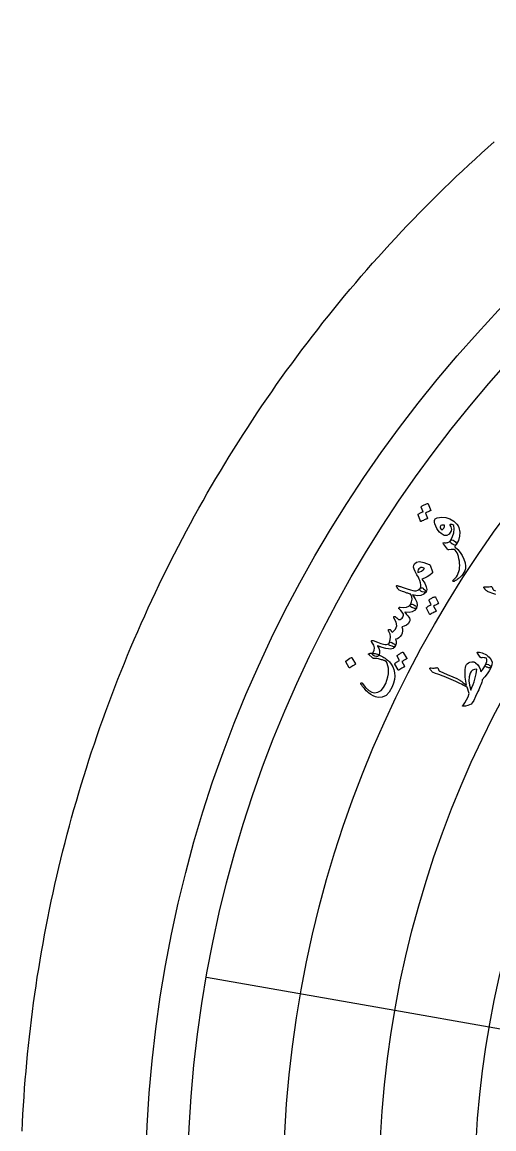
# Model space of a CAD drawing. Header units: millimetres. Extents: x -45 to 45, y -45 to 58.
# Drawn here: x -44.96 to -29.82, y 2.01 to 37.55 of the extents above; entities that cross this region are included whole.
import ezdxf

# ---------------------------------------------------------------- set-up
doc = ezdxf.new("R2010")
doc.units = ezdxf.units.MM
for name, color, linetype in [('CUT_OUTER', 1, 'Continuous'), ('ENGRAVE', 7, 'Continuous'), ('ENGRAVE_FINE', 8, 'Continuous'), ('GUIDE', 3, 'Continuous'), ('TEXT', 5, 'Continuous')]:
    doc.layers.add(name, color=color, linetype=linetype)

msp = doc.modelspace()

# ---------------------------------------------------------------- linework, layer by layer
at = {"layer": 'CUT_OUTER'}
msp.add_lwpolyline([(-44.9585, 1.9322), (-44.9458, 2.208), (-44.9314, 2.4838), (-44.9153, 2.7594), (-44.8975, 3.035), (-44.8781, 3.3104), (-44.8569, 3.5857), (-44.8341, 3.8609), (-44.8095, 4.1359), (-44.7833, 4.4108), (-44.7554, 4.6855), (-44.7258, 4.96), (-44.6945, 5.2343), (-44.6616, 5.5085), (-44.6269, 5.7824), (-44.5906, 6.0561), (-44.5526, 6.3296), (-44.5129, 6.6029), (-44.4716, 6.8759), (-44.4286, 7.1486), (-44.3839, 7.4211), (-44.3375, 7.6933), (-44.2895, 7.9652), (-44.2397, 8.2368), (-44.1884, 8.5081), (-44.1353, 8.7791), (-44.0806, 9.0497), (-44.0243, 9.32), (-43.9663, 9.59), (-43.9066, 9.8596), (-43.8453, 10.1288), (-43.7823, 10.3976), (-43.7177, 10.6661), (-43.6514, 10.9341), (-43.5835, 11.2017), (-43.5139, 11.469), (-43.4427, 11.7357), (-43.3699, 12.0021), (-43.2955, 12.268), (-43.2194, 12.5334), (-43.1417, 12.7983), (-43.0623, 13.0628), (-42.9814, 13.3268), (-42.8988, 13.5903), (-42.8146, 13.8532), (-42.7288, 14.1157), (-42.6414, 14.3776), (-42.5523, 14.639), (-42.4617, 14.8998), (-42.3695, 15.16), (-42.2757, 15.4197), (-42.1803, 15.6788), (-42.0833, 15.9374), (-41.9847, 16.1953), (-41.8845, 16.4526), (-41.7828, 16.7093), (-41.6795, 16.9653), (-41.5746, 17.2208), (-41.4681, 17.4755), (-41.3601, 17.7296), (-41.2506, 17.9831), (-41.1394, 18.2359), (-41.0268, 18.4879), (-40.9126, 18.7393), (-40.7968, 18.99), (-40.6795, 19.24), (-40.5607, 19.4892), (-40.4404, 19.7377), (-40.3185, 19.9855), (-40.1951, 20.2325), (-40.0702, 20.4788), (-39.9438, 20.7242), (-39.8159, 20.9689), (-39.6865, 21.2129), (-39.5556, 21.456), (-39.4232, 21.6983), (-39.2893, 21.9398), (-39.1539, 22.1804), (-39.0171, 22.4202), (-38.8788, 22.6592), (-38.739, 22.8974), (-38.5978, 23.1346), (-38.4551, 23.371), (-38.311, 23.6065), (-38.1654, 23.8412), (-38.0184, 24.0749), (-37.87, 24.3077), (-37.7201, 24.5396), (-37.5688, 24.7706), (-37.4161, 25.0007), (-37.262, 25.2298), (-37.1065, 25.4579), (-36.9496, 25.6851), (-36.7913, 25.9114), (-36.6316, 26.1366), (-36.4706, 26.3609), (-36.3081, 26.5842), (-36.1443, 26.8065), (-35.9792, 27.0277), (-35.8127, 27.248), (-35.6448, 27.4672), (-35.4756, 27.6854), (-35.305, 27.9026), (-35.1332, 28.1187), (-34.96, 28.3337), (-34.7855, 28.5477), (-34.6097, 28.7606), (-34.4325, 28.9724), (-34.2541, 29.1831), (-34.0744, 29.3928), (-33.8934, 29.6013), (-33.7111, 29.8087), (-33.5276, 30.015), (-33.3428, 30.2202), (-33.1567, 30.4242), (-32.9694, 30.627), (-32.7809, 30.8288), (-32.5911, 31.0293), (-32.4001, 31.2287), (-32.2079, 31.4269), (-32.0144, 31.624), (-31.8198, 31.8198), (-31.624, 32.0144), (-31.4269, 32.2079), (-31.2287, 32.4001), (-31.0293, 32.5911), (-30.8288, 32.7809), (-30.627, 32.9694), (-30.4242, 33.1567), (-30.2202, 33.3428), (-30.015, 33.5276), (-29.8087, 33.7111)], dxfattribs=at)
at = {"layer": 'ENGRAVE'}
for radius in [39.65, 33.5042]:
    msp.add_circle((0, 0), radius, dxfattribs=at)
at = {"layer": 'ENGRAVE_FINE'}
for points in [[(-39.0476, 6.8852), (-32.9952, 5.818)], [(-32.9952, 5.818), (-26.9429, 4.7508)]]:
    msp.add_lwpolyline(points, dxfattribs=at)
for radius in [36.5771, 30.4314]:
    msp.add_circle((0, 0), radius, dxfattribs=at)
at = {"layer": 'GUIDE'}
msp.add_circle((0, 0), 41, dxfattribs=at)
at = {"layer": 'TEXT'}
for points in [[(-32.15, 21.9799), (-32.1507, 21.9844), (-32.1498, 21.9891), (-32.147, 21.9943), (-32.1425, 21.9998), (-32.1206, 22.0154), (-32.0983, 22.0299), (-32.0758, 22.0432), (-32.0529, 22.0553), (-32.0295, 22.0661), (-32.0053, 22.0759), (-31.9804, 22.0845), (-31.9547, 22.0921), (-31.9482, 22.0924), (-31.9427, 22.0908), (-31.9382, 22.0871), (-31.9347, 22.0814), (-31.8481, 21.8725), (-31.848, 21.8683), (-31.8507, 21.8643), (-31.8565, 21.8603), (-31.8652, 21.8564), (-31.8722, 21.8544), (-31.8825, 21.8505), (-31.8963, 21.8446), (-31.9135, 21.8368), (-31.9343, 21.827), (-31.9589, 21.8152), (-31.9873, 21.8013), (-32.0196, 21.7854), (-31.9521, 21.6224), (-31.9509, 21.6161), (-31.9532, 21.6108), (-31.9591, 21.6063), (-31.9685, 21.6026), (-31.9766, 21.5995), (-31.9892, 21.5943), (-32.0061, 21.5871), (-32.0274, 21.5778), (-32.0533, 21.5662), (-32.0839, 21.552), (-32.1193, 21.5351), (-32.1594, 21.5157), (-32.1648, 21.5144), (-32.1688, 21.5151), (-32.1717, 21.5175), (-32.1733, 21.5219), (-32.2547, 21.7278), (-32.2555, 21.7322), (-32.2545, 21.737), (-32.2518, 21.7421), (-32.2473, 21.7476), (-32.2297, 21.7617), (-32.2115, 21.7746), (-32.1927, 21.7863), (-32.1734, 21.7969), (-32.1536, 21.8064), (-32.1336, 21.8149), (-32.1133, 21.8224), (-32.0927, 21.8289)], [(-31.7152, 21.5845), (-31.7034, 21.5975), (-31.6863, 21.6092), (-31.664, 21.6197), (-31.6365, 21.6289), (-31.4949, 21.6516), (-31.3596, 21.6416), (-31.2306, 21.5993), (-31.1078, 21.5248), (-31.0508, 21.4761), (-31.0049, 21.4256), (-30.97, 21.3733), (-30.9462, 21.3193), (-30.9172, 21.1782), (-30.9214, 21.0405), (-30.9588, 20.906), (-31.0294, 20.7745), (-31.0407, 20.764), (-31.0567, 20.7594), (-31.0776, 20.7605), (-31.1032, 20.7674), (-31.1165, 20.7725), (-31.1295, 20.7786), (-31.1421, 20.7859), (-31.1544, 20.7942), (-31.1661, 20.803), (-31.1771, 20.8119), (-31.1873, 20.8208), (-31.1967, 20.8298), (-31.2114, 20.8477), (-31.2196, 20.8652), (-31.2212, 20.8825), (-31.2162, 20.8995), (-31.1513, 21.0313), (-31.1106, 21.1564), (-31.0943, 21.2751), (-31.1024, 21.3876), (-31.1337, 21.404), (-31.1596, 21.4156), (-31.1802, 21.4223), (-31.1954, 21.4242), (-31.2098, 21.4239), (-31.2205, 21.4218), (-31.2276, 21.4179), (-31.2309, 21.4122), (-31.2322, 21.4076), (-31.2324, 21.4034), (-31.2316, 21.3996), (-31.2297, 21.3962), (-31.2026, 21.3485), (-31.1879, 21.3025), (-31.1856, 21.2583), (-31.1956, 21.2158), (-31.2545, 21.1125), (-31.3269, 21.063), (-31.413, 21.0672), (-31.5129, 21.1253), (-31.5623, 21.1705), (-31.6081, 21.2255), (-31.6503, 21.2903), (-31.6889, 21.365), (-31.7176, 21.4358), (-31.7315, 21.496), (-31.7307, 21.5456), (-31.7152, 21.5845)], [(-31.5389, 21.364), (-31.5471, 21.3393), (-31.5427, 21.3126), (-31.5257, 21.2839), (-31.4962, 21.2532), (-31.4906, 21.2496), (-31.4865, 21.2474), (-31.4837, 21.2465), (-31.4823, 21.2469), (-31.4632, 21.2644), (-31.4461, 21.2837), (-31.4312, 21.3049), (-31.4185, 21.3279), (-31.4095, 21.3496), (-31.4046, 21.3693), (-31.4039, 21.3868), (-31.4072, 21.4022), (-31.4563, 21.4014), (-31.4946, 21.3947), (-31.5221, 21.3822), (-31.5389, 21.364)], [(-31.3129, 20.6274), (-31.4373, 20.8018), (-31.4458, 20.8177), (-31.4478, 20.8289), (-31.4431, 20.8354), (-31.4319, 20.8371), (-31.3912, 20.8351), (-31.3551, 20.8354), (-31.3234, 20.8378), (-31.2963, 20.8425), (-31.272, 20.8514), (-31.2503, 20.8642), (-31.2313, 20.8809), (-31.2148, 20.9016), (-31.1946, 20.9194), (-31.1671, 20.9234), (-31.1324, 20.9135), (-31.0904, 20.8898), (-31.0523, 20.8597), (-31.0292, 20.8308), (-31.0211, 20.8031), (-31.028, 20.7765), (-31.0383, 20.7595), (-31.0492, 20.7425), (-31.0609, 20.7256), (-31.0732, 20.7088), (-31.0744, 20.7053), (-31.0739, 20.7011), (-31.0716, 20.6961), (-31.0676, 20.6902), (-30.9765, 20.6137), (-30.8988, 20.5234), (-30.8343, 20.4193), (-30.7828, 20.3015), (-30.7471, 20.185), (-30.7303, 20.0846), (-30.7323, 20), (-30.7534, 19.9311), (-30.7844, 19.8737), (-30.8163, 19.8233), (-30.8491, 19.78), (-30.8829, 19.7438), (-30.9015, 19.7274), (-30.922, 19.7103), (-30.9446, 19.6924), (-30.969, 19.6737), (-30.9956, 19.6546), (-31.0244, 19.6353), (-31.0556, 19.6158), (-31.0891, 19.5961), (-31.0971, 19.5909), (-31.1046, 19.5879), (-31.1114, 19.587), (-31.1176, 19.5882), (-31.1252, 19.5912), (-31.1304, 19.5949), (-31.1334, 19.5992), (-31.1341, 19.6043), (-31.1338, 19.6103), (-31.1319, 19.6159), (-31.1284, 19.6212), (-31.1232, 19.6262), (-31.0688, 19.6824), (-31.0238, 19.7388), (-30.9882, 19.7953), (-30.9619, 19.852), (-30.9427, 19.9126), (-30.9291, 19.9751), (-30.9209, 20.0396), (-30.9182, 20.1062), (-30.9207, 20.1749), (-30.9282, 20.2457), (-30.9408, 20.3186), (-30.9583, 20.3938), (-30.9789, 20.4553), (-31.0037, 20.5098), (-31.0328, 20.5572), (-31.0662, 20.5976), (-31.0978, 20.6132), (-31.1412, 20.62), (-31.1965, 20.6179), (-31.2637, 20.6068), (-31.2771, 20.606), (-31.2898, 20.6092), (-31.3017, 20.6163), (-31.3129, 20.6274)], [(-32.3716, 20.1602), (-32.3062, 20.2124), (-32.2052, 20.2261), (-32.0686, 20.2011), (-31.8965, 20.1374), (-31.8848, 20.1317), (-31.8755, 20.1249), (-31.8688, 20.1172), (-31.8645, 20.1084), (-31.7913, 19.901), (-31.7875, 19.8875), (-31.7879, 19.8748), (-31.7925, 19.8629), (-31.8014, 19.8519), (-31.8774, 19.7901), (-31.9578, 19.7374), (-32.0426, 19.6937), (-32.132, 19.6592), (-32.0417, 19.5322), (-31.9892, 19.4218), (-31.9744, 19.3278), (-31.9974, 19.25), (-32.0048, 19.2442), (-32.0179, 19.2414), (-32.0368, 19.2418), (-32.0615, 19.2453), (-32.1179, 19.2617), (-32.1598, 19.2805), (-32.1871, 19.3017), (-32.1998, 19.3254), (-32.2004, 19.3352), (-32.1989, 19.3452), (-32.1955, 19.3554), (-32.1901, 19.3659), (-32.1692, 19.4193), (-32.1633, 19.4803), (-32.1724, 19.549), (-32.1964, 19.6256), (-32.2141, 19.6636), (-32.245, 19.7232), (-32.289, 19.8045), (-32.3458, 19.9077), (-32.3796, 19.982), (-32.3951, 20.0489), (-32.3925, 20.1083), (-32.3716, 20.1602)], [(-32.2587, 19.8776), (-32.2009, 19.897), (-32.1456, 19.9253), (-32.0928, 19.9623), (-32.0425, 20.0082), (-32.0861, 20.0312), (-32.1272, 20.0412), (-32.1657, 20.0381), (-32.2017, 20.022), (-32.2313, 19.9959), (-32.2507, 19.9631), (-32.2598, 19.9237), (-32.2587, 19.8776)], [(-32.8575, 19.309), (-32.8667, 19.3152), (-32.8781, 19.3269), (-32.8915, 19.3444), (-32.9071, 19.3674), (-32.9212, 19.3906), (-32.9324, 19.4094), (-32.9407, 19.424), (-32.946, 19.4343), (-32.9468, 19.4484), (-32.9405, 19.456), (-32.927, 19.4572), (-32.9065, 19.4521), (-32.8931, 19.4476), (-32.8771, 19.4424), (-32.8583, 19.4365), (-32.8369, 19.43), (-32.8131, 19.4225), (-32.7872, 19.4141), (-32.7591, 19.4045), (-32.7291, 19.3939), (-32.6017, 19.3528), (-32.4987, 19.322), (-32.42, 19.3015), (-32.3657, 19.2914), (-32.3122, 19.2925), (-32.2651, 19.3052), (-32.2244, 19.3297), (-32.1901, 19.3659), (-32.1805, 19.3764), (-32.1691, 19.3837), (-32.1561, 19.3878), (-32.1414, 19.3887), (-32.1242, 19.3863), (-32.1074, 19.3798), (-32.0908, 19.3691), (-32.0746, 19.3542), (-32.0356, 19.3173), (-32.0097, 19.2877), (-31.997, 19.2652), (-31.9974, 19.25), (-32.0664, 19.1772), (-32.1599, 19.1378), (-32.278, 19.1319), (-32.4209, 19.1592), (-32.4263, 19.1597), (-32.429, 19.159), (-32.4292, 19.1571), (-32.4269, 19.1541), (-32.3433, 19.0352), (-32.2948, 18.9253), (-32.2816, 18.8242), (-32.3036, 18.7317), (-32.3096, 18.7232), (-32.3186, 18.7183), (-32.3306, 18.7169), (-32.3456, 18.719), (-32.3656, 18.7246), (-32.3903, 18.7327), (-32.4198, 18.7431), (-32.4541, 18.756), (-32.4851, 18.7725), (-32.5028, 18.7927), (-32.5071, 18.8167), (-32.4981, 18.8445), (-32.4608, 18.9332), (-32.4457, 19.0173), (-32.453, 19.0971), (-32.4827, 19.1726), (-32.4892, 19.1775), (-32.5048, 19.1842), (-32.5296, 19.1926), (-32.5634, 19.2028), (-32.5844, 19.2091), (-32.6099, 19.2175), (-32.6399, 19.2281), (-32.6745, 19.2407), (-32.7136, 19.2553), (-32.7571, 19.2715), (-32.805, 19.2894), (-32.8575, 19.309)], [(-33.1903, 17.9775), (-33.1985, 17.9908), (-33.204, 18.0034), (-33.2066, 18.0151), (-33.2066, 18.0261), (-33.2037, 18.0356), (-33.1982, 18.0428), (-33.1899, 18.0479), (-33.1789, 18.0508), (-33.1666, 18.0503), (-33.1542, 18.0452), (-33.1419, 18.0355), (-33.1296, 18.0212), (-33.1241, 18.0126), (-33.1183, 18.004), (-33.1121, 17.9955), (-33.1056, 17.9869), (-33.099, 17.9781), (-33.0927, 17.9689), (-33.0865, 17.9592), (-33.0806, 17.9492), (-32.9827, 18.0542), (-32.9399, 18.1634), (-32.9523, 18.2774), (-33.0199, 18.3965), (-33.0281, 18.4098), (-33.0336, 18.422), (-33.0365, 18.4331), (-33.0368, 18.4431), (-33.034, 18.4526), (-33.0288, 18.4601), (-33.0211, 18.4655), (-33.0111, 18.4688), (-32.9998, 18.4691), (-32.9886, 18.4655), (-32.9774, 18.458), (-32.9662, 18.4466), (-32.9402, 18.4174), (-32.9172, 18.3949), (-32.8972, 18.3791), (-32.8803, 18.37), (-32.8523, 18.3641), (-32.8242, 18.3692), (-32.796, 18.3853), (-32.7678, 18.4124), (-32.7435, 18.4453), (-32.7284, 18.4771), (-32.7226, 18.5077), (-32.7261, 18.5371), (-32.7406, 18.5693), (-32.7683, 18.6083), (-32.8089, 18.6539), (-32.8626, 18.7064), (-32.8688, 18.7132), (-32.8713, 18.7214), (-32.8701, 18.7311), (-32.8651, 18.7423), (-32.8579, 18.7526), (-32.8497, 18.7594), (-32.8405, 18.7628), (-32.8304, 18.7628), (-32.7173, 18.7541), (-32.624, 18.7651), (-32.5505, 18.7959), (-32.4968, 18.8466), (-32.484, 18.8562), (-32.4662, 18.8597), (-32.4432, 18.8569), (-32.4152, 18.8479), (-32.3861, 18.8362), (-32.3611, 18.8229), (-32.3403, 18.8081), (-32.3236, 18.7918), (-32.3097, 18.7744), (-32.3015, 18.759), (-32.2991, 18.7455), (-32.3024, 18.7338), (-32.363, 18.6598), (-32.4435, 18.6129), (-32.5441, 18.5927), (-32.6648, 18.5995), (-32.671, 18.6), (-32.6741, 18.5983), (-32.6741, 18.5946), (-32.6709, 18.5887), (-32.6205, 18.5336), (-32.5806, 18.486), (-32.5511, 18.4459), (-32.5322, 18.4131), (-32.5222, 18.3835), (-32.5184, 18.355), (-32.5208, 18.3275), (-32.5294, 18.3011), (-32.5744, 18.2321), (-32.6301, 18.1814), (-32.6965, 18.149), (-32.7739, 18.1347), (-32.7545, 18.0658), (-32.7503, 17.999), (-32.7612, 17.9342), (-32.7873, 17.8715), (-32.8237, 17.8174), (-32.8667, 17.7763), (-32.9165, 17.7483), (-32.973, 17.7332), (-32.9586, 17.6699), (-32.9556, 17.611), (-32.9639, 17.5566), (-32.9837, 17.5065), (-33.0028, 17.4927), (-33.0383, 17.4928), (-33.0901, 17.5067), (-33.1582, 17.5346), (-33.1767, 17.5473), (-33.1869, 17.5645), (-33.1887, 17.586), (-33.1823, 17.6119), (-33.1453, 17.7191), (-33.1342, 17.8157), (-33.1492, 17.9018), (-33.1903, 17.9775)], [(-31.8989, 18.9818), (-31.9, 18.986), (-31.8994, 18.9907), (-31.8971, 18.9957), (-31.8931, 19.0012), (-31.8728, 19.0172), (-31.8521, 19.0321), (-31.831, 19.0458), (-31.8095, 19.0583), (-31.7874, 19.0698), (-31.7644, 19.0802), (-31.7405, 19.0895), (-31.7159, 19.0978), (-31.7095, 19.0984), (-31.704, 19.097), (-31.6992, 19.0936), (-31.6954, 19.0883), (-31.5928, 18.8902), (-31.5923, 18.8862), (-31.5947, 18.8822), (-31.6001, 18.8781), (-31.6083, 18.874), (-31.615, 18.8718), (-31.6249, 18.8676), (-31.6379, 18.8614), (-31.6542, 18.8532), (-31.6738, 18.8429), (-31.6971, 18.8305), (-31.7239, 18.816), (-31.7544, 18.7994), (-31.6745, 18.6448), (-31.6728, 18.6389), (-31.6746, 18.6336), (-31.68, 18.629), (-31.689, 18.6251), (-31.6967, 18.6218), (-31.7087, 18.6163), (-31.7247, 18.6086), (-31.745, 18.5988), (-31.7695, 18.5866), (-31.7985, 18.5717), (-31.8319, 18.554), (-31.8698, 18.5336), (-31.8749, 18.5322), (-31.879, 18.5327), (-31.882, 18.5349), (-31.884, 18.5391), (-31.9811, 18.7344), (-31.9823, 18.7386), (-31.9817, 18.7432), (-31.9795, 18.7483), (-31.9755, 18.7538), (-31.9593, 18.768), (-31.9424, 18.7812), (-31.9249, 18.7933), (-31.9068, 18.8042), (-31.8881, 18.8142), (-31.8691, 18.8232), (-31.8497, 18.8313), (-31.83, 18.8384)], [(-32.9837, 17.5065), (-33.0175, 17.4683), (-33.0559, 17.4407), (-33.0991, 17.4234), (-33.1469, 17.4167), (-33.2062, 17.4223), (-33.2927, 17.4413), (-33.4063, 17.4738), (-33.547, 17.5195), (-33.5529, 17.5208), (-33.556, 17.52), (-33.5563, 17.517), (-33.5539, 17.5118), (-33.5149, 17.442), (-33.4938, 17.3729), (-33.4906, 17.3044), (-33.5052, 17.2365), (-33.5248, 17.2035), (-33.5537, 17.1844), (-33.592, 17.1792), (-33.6397, 17.1878), (-33.6877, 17.2095), (-33.7147, 17.2345), (-33.7207, 17.2629), (-33.7057, 17.2946), (-33.6628, 17.3742), (-33.6532, 17.4577), (-33.6768, 17.5452), (-33.7337, 17.6369), (-33.7433, 17.651), (-33.748, 17.6635), (-33.7478, 17.6746), (-33.7428, 17.6842), (-33.7339, 17.6922), (-33.7232, 17.696), (-33.7108, 17.6957), (-33.6967, 17.6913), (-33.5593, 17.6367), (-33.4486, 17.597), (-33.3646, 17.5723), (-33.3072, 17.5627), (-33.2672, 17.5646), (-33.233, 17.5734), (-33.2047, 17.5892), (-33.1823, 17.6119), (-33.159, 17.6317), (-33.1295, 17.6365), (-33.0939, 17.6265), (-33.052, 17.6015), (-33.0139, 17.5713), (-32.9899, 17.5454), (-32.9798, 17.5238), (-32.9837, 17.5065)], [(-34.5728, 17.0099), (-34.5742, 17.0141), (-34.5739, 17.0189), (-34.5719, 17.0244), (-34.5683, 17.0304), (-34.5287, 17.066), (-34.4865, 17.0971), (-34.4416, 17.1236), (-34.3941, 17.1455), (-34.3879, 17.1469), (-34.3826, 17.1462), (-34.3783, 17.1435), (-34.3751, 17.1389), (-34.258, 16.9479), (-34.2559, 16.9419), (-34.2574, 16.9363), (-34.2626, 16.9312), (-34.2714, 16.9264), (-34.279, 16.9222), (-34.2907, 16.9155), (-34.3064, 16.9061), (-34.3262, 16.8942), (-34.3502, 16.8794), (-34.3785, 16.8614), (-34.4112, 16.8403), (-34.4481, 16.8159), (-34.4537, 16.813), (-34.4582, 16.8123), (-34.4615, 16.814), (-34.4638, 16.8179)], [(-33.7617, 17.2839), (-33.7327, 17.2852), (-33.7017, 17.2838), (-33.6688, 17.2798), (-33.6338, 17.2732), (-33.5969, 17.2636), (-33.558, 17.2507), (-33.5171, 17.2345), (-33.4742, 17.2149), (-33.4306, 17.1941), (-33.3887, 17.1717), (-33.3484, 17.1477), (-33.3099, 17.1221), (-33.2728, 17.0949), (-33.2372, 17.066), (-33.203, 17.0354), (-33.1701, 17.0032), (-33.1127, 16.9325), (-33.0667, 16.8516), (-33.032, 16.7607), (-33.0086, 16.6596), (-33.0002, 16.5513), (-33.0104, 16.4387), (-33.0392, 16.3217), (-33.0865, 16.2), (-33.1781, 16.0376), (-33.2828, 15.9276), (-33.4011, 15.87), (-33.5334, 15.8648), (-33.6175, 15.8844), (-33.6977, 15.916), (-33.774, 15.9597), (-33.8462, 16.0155), (-33.8813, 16.0479), (-33.915, 16.081), (-33.9471, 16.1148), (-33.9777, 16.1492), (-34.0068, 16.1844), (-34.0347, 16.2205), (-34.0613, 16.2573), (-34.0866, 16.295), (-34.0899, 16.3033), (-34.0917, 16.3105), (-34.0919, 16.3167), (-34.0905, 16.3217), (-34.0868, 16.3276), (-34.0823, 16.3316), (-34.0769, 16.3339), (-34.0706, 16.3343), (-34.0639, 16.3331), (-34.0574, 16.3301), (-34.0509, 16.3255), (-34.0446, 16.3191), (-33.9377, 16.1863), (-33.8369, 16.0919), (-33.7424, 16.0357), (-33.6545, 16.0174), (-33.5411, 16.0347), (-33.4426, 16.0897), (-33.359, 16.1825), (-33.2897, 16.3131), (-33.2508, 16.4194), (-33.2231, 16.5228), (-33.2066, 16.6233), (-33.2014, 16.7211), (-33.2063, 16.8083), (-33.2195, 16.8846), (-33.2408, 16.9501), (-33.2704, 17.0047), (-33.2723, 17.007), (-33.2746, 17.0096), (-33.2773, 17.0123), (-33.2804, 17.0153), (-33.2841, 17.0186), (-33.2884, 17.0222), (-33.2935, 17.0262), (-33.2993, 17.0305), (-33.3066, 17.0362), (-33.3176, 17.042), (-33.3322, 17.0479), (-33.3504, 17.0539), (-33.3721, 17.0604), (-33.3969, 17.0679), (-33.425, 17.0763), (-33.4562, 17.0857), (-33.5197, 17.1024), (-33.5788, 17.1134), (-33.6335, 17.1185), (-33.6838, 17.1178), (-33.6906, 17.1192), (-33.6977, 17.1221), (-33.7051, 17.1265), (-33.7127, 17.1325), (-33.8337, 17.2418), (-33.8393, 17.2477), (-33.8428, 17.2528), (-33.8442, 17.2572), (-33.8435, 17.2609), (-33.8431, 17.2635), (-33.8418, 17.2657), (-33.8397, 17.2674), (-33.8368, 17.2688), (-33.8236, 17.2739), (-33.8067, 17.2781), (-33.7861, 17.2814), (-33.7617, 17.2839)], [(-32.9283, 17.1881), (-32.9296, 17.1922), (-32.9293, 17.1969), (-32.9273, 17.2021), (-32.9236, 17.2078), (-32.9042, 17.2249), (-32.8844, 17.2409), (-32.8641, 17.2558), (-32.8433, 17.2696), (-32.8218, 17.2822), (-32.7994, 17.2939), (-32.7761, 17.3046), (-32.752, 17.3142), (-32.7456, 17.3152), (-32.74, 17.3141), (-32.7351, 17.311), (-32.7309, 17.3059), (-32.6176, 17.1138), (-32.6168, 17.1098), (-32.619, 17.1056), (-32.6241, 17.1012), (-32.6322, 17.0967), (-32.6387, 17.0941), (-32.6483, 17.0893), (-32.661, 17.0824), (-32.6768, 17.0733), (-32.6958, 17.062), (-32.7184, 17.0483), (-32.7444, 17.0323), (-32.7739, 17.0139), (-32.6855, 16.864), (-32.6835, 16.8582), (-32.685, 16.8528), (-32.6902, 16.8479), (-32.6989, 16.8436), (-32.7065, 16.8398), (-32.7181, 16.8336), (-32.7337, 16.8251), (-32.7534, 16.8142), (-32.7772, 16.8006), (-32.8053, 16.784), (-32.8377, 16.7645), (-32.8744, 16.742), (-32.8795, 16.7403), (-32.8836, 16.7405), (-32.8867, 16.7427), (-32.8889, 16.7467), (-32.9967, 16.9363), (-32.9981, 16.9405), (-32.9978, 16.9451), (-32.9958, 16.9503), (-32.9922, 16.956), (-32.9768, 16.9712), (-32.9606, 16.9853), (-32.9438, 16.9983), (-32.9263, 17.0103), (-32.9082, 17.0213), (-32.8897, 17.0313), (-32.8708, 17.0405), (-32.8515, 17.0487)], [(-30.2606, 17.1628), (-30.3495, 17.2851), (-30.3581, 17.3006), (-30.3579, 17.3118), (-30.3491, 17.3186), (-30.3315, 17.3211), (-30.2851, 17.3177), (-30.2393, 17.3095), (-30.1942, 17.2965), (-30.1498, 17.2787), (-30.1059, 17.256), (-30.0622, 17.2279), (-30.0188, 17.1946), (-29.9757, 17.1561), (-29.9112, 17.0771), (-29.8801, 16.9944), (-29.8823, 16.9077), (-29.9178, 16.8171), (-29.9294, 16.8108), (-29.9535, 16.8113), (-29.9901, 16.8184), (-30.0392, 16.8322), (-30.064, 16.8422), (-30.0826, 16.8534), (-30.0952, 16.866), (-30.1016, 16.8799), (-30.1022, 16.8884), (-30.1008, 16.8971), (-30.0974, 16.906), (-30.092, 16.915), (-30.0637, 16.9692), (-30.0485, 17.0216), (-30.0462, 17.0722), (-30.057, 17.1211), (-30.0585, 17.1238), (-30.0613, 17.126), (-30.0653, 17.1277), (-30.0706, 17.1288), (-30.1021, 17.1367), (-30.1362, 17.1413), (-30.1729, 17.1425), (-30.2121, 17.1404), (-30.2264, 17.1405), (-30.2392, 17.1443), (-30.2506, 17.1517), (-30.2606, 17.1628)], [(-30.195, 16.4259), (-30.2002, 16.3943), (-30.2089, 16.3584), (-30.2212, 16.3183), (-30.237, 16.2738), (-30.256, 16.2248), (-30.2781, 16.1713), (-30.3031, 16.1131), (-30.331, 16.0504), (-30.4066, 15.89), (-30.4676, 15.7703), (-30.5145, 15.6915), (-30.5477, 15.6536), (-30.6004, 15.6252), (-30.6611, 15.6036), (-30.7298, 15.5887), (-30.8066, 15.5805), (-30.8179, 15.5814), (-30.8237, 15.5848), (-30.8243, 15.5908), (-30.8195, 15.5994), (-30.7527, 15.6947), (-30.6956, 15.7908), (-30.6483, 15.8879), (-30.6107, 15.986), (-30.6833, 16.1916), (-30.7189, 16.2134), (-30.7599, 16.2368), (-30.8065, 16.2616), (-30.8585, 16.2878), (-30.9157, 16.3156), (-30.9778, 16.3448), (-31.0448, 16.3755), (-31.1167, 16.4076), (-31.1915, 16.4404), (-31.2656, 16.4721), (-31.3388, 16.5026), (-31.4112, 16.5321), (-31.4826, 16.5604), (-31.553, 16.5874), (-31.6223, 16.6132), (-31.6905, 16.6378), (-31.7904, 16.672), (-31.8035, 16.6868), (-31.8158, 16.7013), (-31.8273, 16.7155), (-31.838, 16.7295), (-31.8479, 16.7431), (-31.8572, 16.7561), (-31.8658, 16.7687), (-31.8737, 16.7808), (-31.8762, 16.7865), (-31.8771, 16.7923), (-31.8763, 16.7982), (-31.8739, 16.8043), (-31.8689, 16.8102), (-31.8613, 16.8139), (-31.8512, 16.8152), (-31.8385, 16.8142), (-31.7874, 16.8088), (-31.7415, 16.8078), (-31.7008, 16.8111), (-31.6653, 16.8187), (-31.6484, 16.8218), (-31.634, 16.8196), (-31.6223, 16.8118), (-31.6131, 16.7987), (-31.5844, 16.7343), (-31.5793, 16.724), (-31.5723, 16.7156), (-31.5634, 16.7091), (-31.5525, 16.7045), (-31.3168, 16.6062), (-31.1359, 16.5279), (-31.0096, 16.4699), (-30.9378, 16.4323), (-30.9148, 16.4181), (-30.89, 16.4015), (-30.8633, 16.3825), (-30.8348, 16.3611), (-30.8042, 16.3376), (-30.7715, 16.3121), (-30.7367, 16.2848), (-30.6998, 16.2555), (-30.725, 16.3872), (-30.7406, 16.5163), (-30.7464, 16.643), (-30.7425, 16.767), (-30.7351, 16.83), (-30.7224, 16.8811), (-30.7044, 16.9205), (-30.6812, 16.948), (-30.639, 16.976), (-30.5892, 16.9949), (-30.5317, 17.0046), (-30.4665, 17.0052), (-30.4528, 17.0027), (-30.4385, 16.9973), (-30.4236, 16.9889), (-30.4081, 16.9777), (-30.3411, 16.9139), (-30.2903, 16.8447), (-30.2558, 16.7702), (-30.2375, 16.6903), (-30.1869, 16.7553), (-30.1456, 16.8147), (-30.1136, 16.8686), (-30.091, 16.9169), (-30.0833, 16.9289), (-30.0715, 16.9357), (-30.0556, 16.9373), (-30.0356, 16.9338), (-29.9978, 16.9208), (-29.9679, 16.9058), (-29.9457, 16.8888), (-29.9313, 16.87), (-29.9225, 16.852), (-29.9172, 16.8375), (-29.9152, 16.8265), (-29.9168, 16.819), (-29.9679, 16.7209), (-30.0313, 16.6228), (-30.107, 16.5245), (-30.195, 16.4259)], [(-30.586, 16.6411), (-30.6147, 16.5309), (-30.6207, 16.4028), (-30.604, 16.257), (-30.5642, 16.0938), (-30.5244, 16.1867), (-30.4889, 16.2773), (-30.4577, 16.3658), (-30.4308, 16.4522), (-30.4083, 16.5363), (-30.39, 16.618), (-30.376, 16.6972), (-30.3663, 16.774), (-30.4442, 16.765), (-30.5068, 16.7398), (-30.5541, 16.6985), (-30.586, 16.6411)]]:
    msp.add_lwpolyline(points, close=True, dxfattribs=at)
msp.add_lwpolyline([(-29.7543, 19.166), (-29.8268, 19.1939), (-29.8879, 19.217), (-29.9374, 19.2354), (-29.9752, 19.2494), (-30.0014, 19.259), (-30.0159, 19.2641), (-30.034, 19.2721), (-30.0516, 19.2836), (-30.0686, 19.2984), (-30.0851, 19.3166), (-30.0928, 19.3267), (-30.1, 19.336), (-30.1069, 19.3446), (-30.1135, 19.3525), (-30.1197, 19.3597), (-30.1256, 19.3661), (-30.1311, 19.3717), (-30.1363, 19.3767), (-30.1363, 19.3767), (-30.143, 19.3859), (-30.1464, 19.3948), (-30.1465, 19.4031), (-30.1432, 19.4111), (-30.138, 19.4168), (-30.1312, 19.4204), (-30.1228, 19.422), (-30.1127, 19.4214), (-30.0638, 19.414), (-30.0172, 19.4128), (-29.9728, 19.4178), (-29.9307, 19.4289), (-29.9141, 19.4307), (-29.8998, 19.4265), (-29.8877, 19.4163), (-29.8779, 19.4001), (-29.8736, 19.3904), (-29.8694, 19.3806), (-29.8652, 19.3707), (-29.8611, 19.3607), (-29.857, 19.3507), (-29.8529, 19.3408), (-29.8486, 19.331), (-29.8443, 19.3213), (-29.8256, 19.3107), (-29.7693, 19.287)], dxfattribs=at)

doc.saveas('drawing.dxf')
